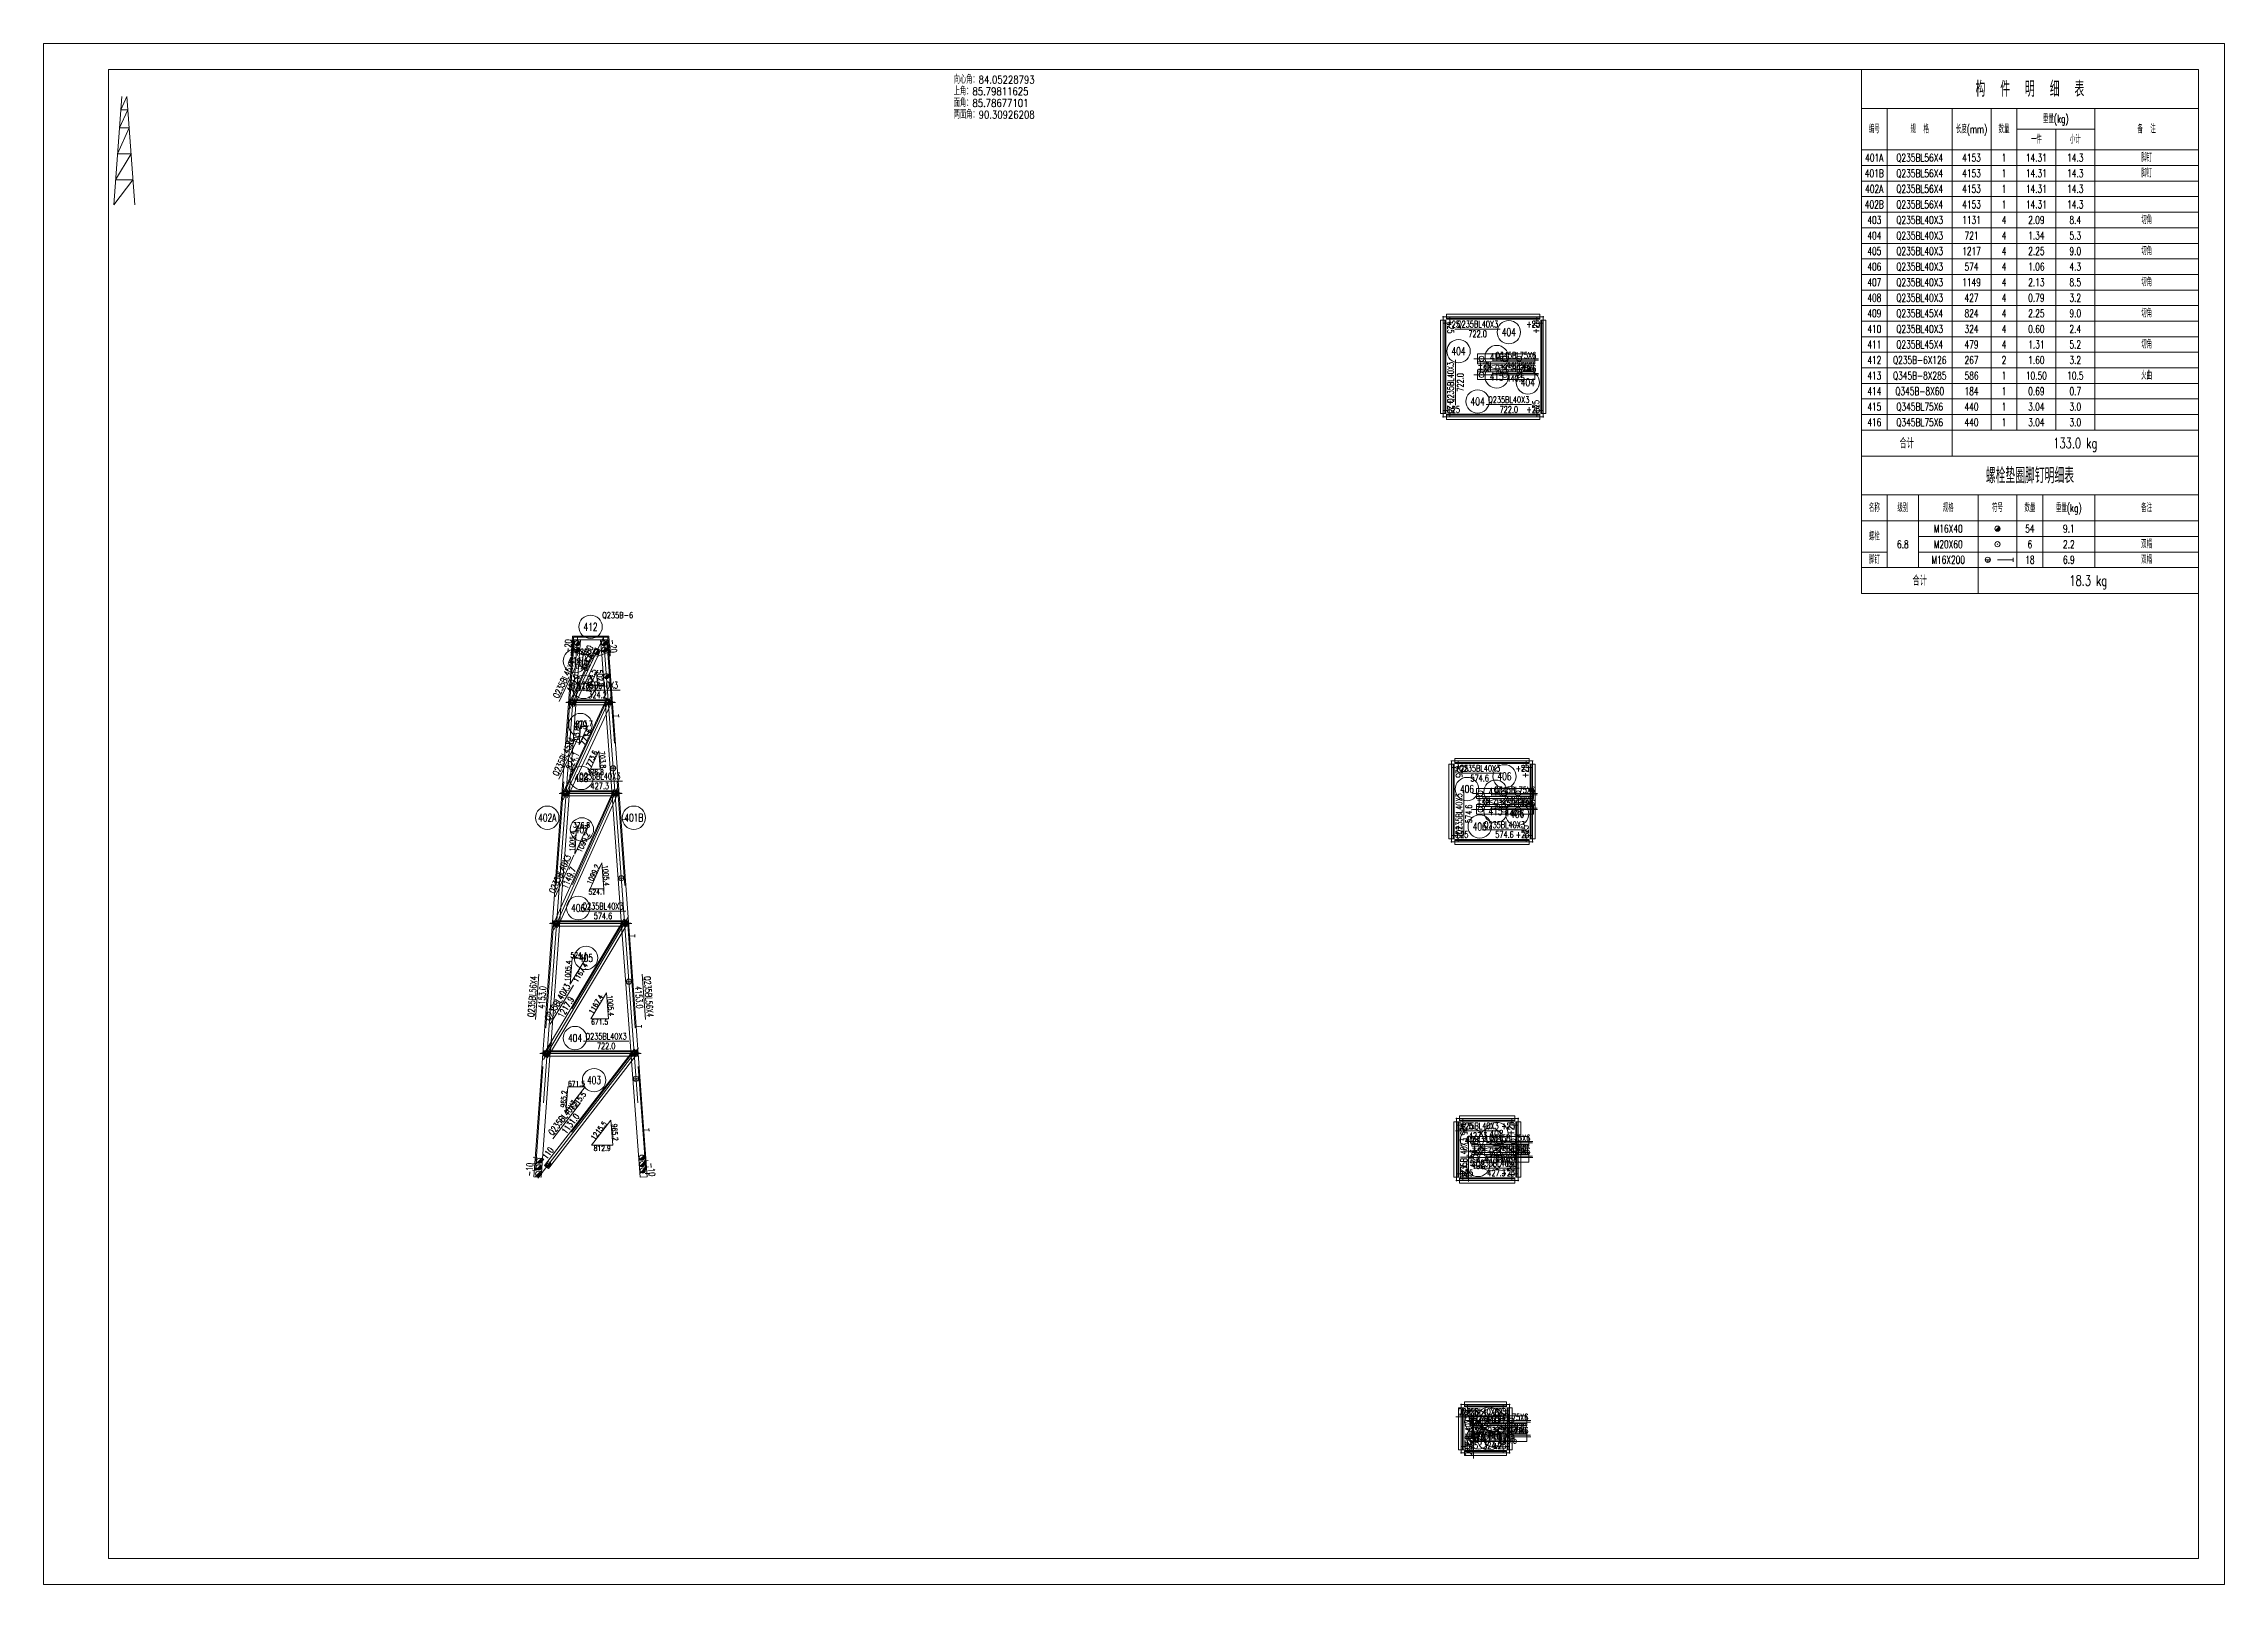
# Model space of a CAD drawing. Extents: x 0 to 841, y 0 to 594.
import ezdxf
from ezdxf.enums import TextEntityAlignment as Align

# ---------------------------------------------------------------- set-up
doc = ezdxf.new("R2010")
doc.units = 0
doc.header["$LTSCALE"] = 20
doc.header["$MEASUREMENT"] = 0
doc.linetypes.add('Dash', pattern=[2.75, 2, -0.75])
doc.linetypes.add('DashDot', pattern=[15.6, 9, -3, 0.6, -3])
doc.layers.get('0').update_dxf_attribs({"linetype": 'CONTINUOUS', "lineweight": 25})
doc.styles.get("Standard").update_dxf_attribs({"font": 'simplex', "width": 0.7, "bigfont": 'gbhzfs.shx'})

# ---------------------------------------------------------------- blocks, each defined once
blk = doc.blocks.new('M16X40S')
at = {"color": 3, "linetype": 'Continuous', "lineweight": 13}
blk.add_line((-0.707, -0.707), (0.707, 0.707), dxfattribs=at)
blk.add_circle((0, 0), 1, dxfattribs=at)
for radius in [0.9, 0.8, 0.7, 0.6, 0.5, 0.4, 0.3, 0.2, 0.1]:
    blk.add_arc((0, 0), radius, 225, 45, dxfattribs=at)
blk = doc.blocks.new('DefaultBolt')
at = {"color": 3, "linetype": 'Continuous', "lineweight": 13}
for p, q in [((-0.1, -0.1), (0.1, 0.1)), ((0.1, -0.1), (-0.1, 0.1))]:
    blk.add_line(p, q, dxfattribs=at)
blk.add_circle((0, 0), 1, dxfattribs=at)
blk = doc.blocks.new('StepBoltML')
at = {"color": 3, "linetype": 'Continuous', "lineweight": 13}
for p, q in [((-4.75, 0), (-2.75, 0)), ((-3.75, 0), (-3.75, -1)), ((0, 0), (6, 0)), ((6, -0.75), (6, 0.75))]:
    blk.add_line(p, q, dxfattribs=at)
blk.add_circle((-3.75, 0), 1, dxfattribs=at)
blk = doc.blocks.new('M16X50S')
at = {"color": 3, "linetype": 'Continuous', "lineweight": 13}
blk.add_line((-1, -1), (1, 1), dxfattribs=at)
blk.add_circle((0, 0), 1, dxfattribs=at)
for radius in [0.9, 0.8, 0.7, 0.6, 0.5, 0.4, 0.3, 0.2, 0.1]:
    blk.add_arc((0, 0), radius, 225, 45, dxfattribs=at)
blk = doc.blocks.new('StepBolt')
at = {"color": 3, "linetype": 'Continuous', "lineweight": 13}
for p, q in [((-1, 0), (1, 0)), ((0, 0), (0, -1))]:
    blk.add_line(p, q, dxfattribs=at)
blk.add_circle((0, 0), 1, dxfattribs=at)

msp = doc.modelspace()

# ---------------------------------------------------------------- linework, layer by layer
at = {"color": 7, "linetype": 'Continuous', "lineweight": 18}
for p, q in [((0, 594), (841, 594)), ((0, 0), (0, 594)), ((841, 0), (841, 594)), ((25, 584), (831, 584)), ((25, 10), (25, 584)), ((831, 10), (831, 584)), ((25, 10), (831, 10)), ((0, 0), (841, 0))]:
    msp.add_line(p, q, dxfattribs=at)
at = {"color": 7, "linetype": 'Continuous', "lineweight": 0}
for p, q in [((30.11, 573.56), (27.05, 531.84)), ((32.11, 573.56), (29.74, 568.54)), ((32.11, 573.56), (35.18, 531.84)), ((32.48, 568.54), (29.23, 561.52)), ((29.74, 568.54), (32.48, 568.54)), ((33, 561.52), (28.49, 551.5)), ((29.23, 561.52), (33, 561.52)), ((33.73, 551.5), (27.75, 541.47)), ((28.49, 551.5), (33.73, 551.5)), ((34.47, 541.47), (27.05, 531.84)), ((27.75, 541.47), (34.47, 541.47)), ((553.03, 471.36), (575.03, 471.36)), ((553.03, 467.46), (575.03, 467.46)), ((202.84, 340.64), (219.02, 340.64)), ((200.26, 305.55), (221.6, 305.55)), ((552.6, 303.78), (574.6, 303.78)), ((552.6, 299.88), (574.6, 299.88)), ((196.58, 255.41), (225.28, 255.41)), ((192.89, 205.28), (228.97, 205.28)), ((550.75, 169.63), (572.75, 169.63)), ((550.75, 165.73), (572.75, 165.73)), ((550.01, 61.97), (572.01, 61.97)), ((550.01, 58.07), (572.01, 58.07))]:
    msp.add_line(p, q, dxfattribs=at)
at = {"color": 2, "linetype": 'DashDot', "lineweight": 0}
for p, q in [((578.57, 488.72), (539.5, 488.72)), ((539.72, 488.95), (539.72, 449.87)), ((578.34, 449.87), (578.34, 488.95)), ((551.53, 472.51), (576.53, 472.51)), ((551.53, 466.31), (576.53, 466.31)), ((539.5, 450.1), (578.57, 450.1)), ((205.93, 365.11), (190.61, 156.55)), ((215.93, 365.11), (202.91, 337.56)), ((215.93, 365.11), (231.25, 156.55)), ((218.93, 342.54), (200.35, 302.45)), ((201.34, 340.04), (220.52, 340.04)), ((574.45, 317.46), (542.74, 317.46)), ((542.97, 317.69), (542.97, 285.98)), ((574.22, 285.98), (574.22, 317.69)), ((221.48, 307.46), (196.7, 252.3)), ((198.76, 304.95), (223.1, 304.95)), ((551.1, 304.93), (576.1, 304.93)), ((551.1, 298.73), (576.1, 298.73)), ((542.74, 286.21), (574.45, 286.21)), ((225.44, 257.17), (192.74, 202.31)), ((195.08, 254.81), (226.78, 254.81)), ((229.4, 206.85), (190.61, 156.55)), ((191.39, 204.68), (230.47, 204.68)), ((568.92, 179.62), (544.58, 179.62)), ((544.81, 179.85), (544.81, 155.51)), ((568.7, 155.51), (568.7, 179.85)), ((549.25, 170.78), (574.25, 170.78)), ((549.25, 164.58), (574.25, 164.58)), ((544.58, 155.74), (568.92, 155.74)), ((565.6, 69.39), (546.41, 69.39)), ((546.64, 69.61), (546.64, 50.43)), ((565.37, 50.43), (565.37, 69.61)), ((548.51, 63.12), (573.51, 63.12)), ((546.41, 50.65), (565.6, 50.65)), ((548.51, 56.92), (573.51, 56.92))]:
    msp.add_line(p, q, dxfattribs=at)
at = {"color": 1, "linetype": 'Dash', "lineweight": 0}
for p, q in [((577.07, 488.12), (541, 488.12)), ((540.32, 487.45), (540.32, 451.37)), ((577.74, 451.37), (577.74, 487.45)), ((541, 450.7), (577.07, 450.7)), ((204.66, 364.2), (189.45, 157.13)), ((207.05, 364.02), (204.61, 364.2)), ((206.68, 358.87), (207.05, 364.02)), ((214.81, 364.02), (217.25, 364.2)), ((215.22, 358.38), (214.81, 364.02)), ((217.2, 364.2), (232.41, 157.13)), ((213.12, 360.91), (202.88, 339.23)), ((212.75, 361.08), (211.39, 358.19)), ((214.79, 360.12), (212.75, 361.08)), ((213.72, 357.86), (214.79, 360.12)), ((205.75, 346.25), (202.96, 340.35)), ((217.62, 341.49), (200.3, 304.13)), ((202.96, 340.35), (202.88, 339.23)), ((202.88, 339.23), (204.55, 338.44)), ((204.55, 338.44), (205.78, 341.04)), ((205.22, 339.04), (205.37, 341.04)), ((217.25, 341.66), (216.04, 339.04)), ((216.64, 339.04), (216.5, 341.04)), ((216.9, 335.54), (218.94, 339.94)), ((218.84, 340.92), (217.25, 341.66)), ((218.94, 339.94), (218.84, 340.92)), ((203.18, 311.28), (200.38, 305.25)), ((543.57, 316.19), (543.57, 287.48)), ((572.95, 316.86), (544.24, 316.86)), ((573.62, 287.48), (573.62, 316.19)), ((220.32, 306.33), (196.61, 253.56)), ((200.38, 305.25), (200.3, 304.13)), ((200.3, 304.13), (201.98, 303.35)), ((201.98, 303.35), (203.19, 305.95)), ((202.64, 303.95), (202.79, 305.95)), ((219.95, 306.5), (218.81, 303.95)), ((219.22, 303.95), (219.07, 305.95)), ((219.47, 300.55), (221.49, 305.04)), ((221.41, 305.84), (219.95, 306.5)), ((221.49, 305.04), (221.41, 305.84)), ((573.22, 303.03), (573.22, 306.78)), ((573.22, 296.88), (573.22, 300.63)), ((544.24, 286.81), (572.95, 286.81)), ((199.48, 260.93), (196.67, 254.67)), ((224.16, 256.19), (192.94, 203.82)), ((196.67, 254.67), (196.63, 253.98)), ((196.63, 253.98), (198.23, 253.26)), ((198.23, 253.26), (199.37, 255.81)), ((198.96, 253.81), (199.1, 255.81)), ((223.82, 256.4), (222.27, 253.81)), ((222.9, 253.81), (222.76, 255.81)), ((223.09, 251.28), (225.17, 254.77)), ((225.1, 255.63), (223.82, 256.4)), ((225.17, 254.77), (225.1, 255.63)), ((193, 204.72), (192.95, 203.94)), ((192.95, 203.94), (194.36, 203.09)), ((195.68, 209.21), (193, 204.72)), ((228.01, 206.03), (193.49, 161.27)), ((194.36, 203.09), (195.9, 205.68)), ((195.27, 203.68), (195.42, 205.68)), ((227.69, 206.28), (225.68, 203.68)), ((226.59, 203.68), (226.44, 205.68)), ((226.73, 201.76), (228.88, 204.54)), ((228.8, 205.42), (227.69, 206.28)), ((228.88, 204.54), (228.8, 205.42)), ((545.41, 178.35), (545.41, 157.01)), ((567.42, 179.02), (546.08, 179.02)), ((568.1, 157.01), (568.1, 178.35)), ((567.7, 168.88), (567.7, 172.63)), ((569.7, 172.63), (569.7, 168.88)), ((567.7, 162.73), (567.7, 166.48)), ((569.7, 166.48), (569.7, 162.73)), ((546.08, 156.34), (567.42, 156.34)), ((547.24, 68.11), (547.24, 51.93)), ((564.1, 68.79), (547.91, 68.79)), ((564.77, 51.93), (564.77, 68.11)), ((564.37, 61.22), (564.37, 64.97)), ((566.37, 64.97), (566.37, 61.22)), ((547.91, 51.25), (564.1, 51.25)), ((564.37, 55.07), (564.37, 58.82)), ((566.37, 58.82), (566.37, 55.07))]:
    msp.add_line(p, q, dxfattribs=at)
at = {"color": 7, "linetype": 'Continuous', "lineweight": 13}
for p, q in [((561.77, 483.97), (544.27, 483.97)), ((544.47, 472.15), (544.47, 454.65)), ((558.95, 471.96), (576.45, 471.96)), ((558.95, 466.86), (576.45, 466.86)), ((556.29, 454.85), (573.79, 454.85)), ((206.27, 356.14), (198.8, 340.32)), ((204.88, 344.79), (222.38, 344.79)), ((205.99, 326.27), (198.63, 310.39)), ((562.56, 312.71), (545.06, 312.71)), ((205.74, 309.7), (223.24, 309.7)), ((547.72, 305.8), (547.72, 288.3)), ((558.51, 304.38), (576.01, 304.38)), ((558.51, 299.28), (576.01, 299.28)), ((554.63, 290.96), (572.13, 290.96)), ((204.42, 281.07), (197.25, 265.11)), ((206.97, 259.56), (224.47, 259.56)), ((191.02, 235.19), (189.74, 217.73)), ((204.3, 230.98), (195.33, 215.95)), ((230.84, 235.19), (232.12, 217.73)), ((208.19, 209.43), (225.69, 209.43)), ((207.05, 185.65), (196.37, 171.79)), ((561.95, 174.87), (544.45, 174.87)), ((549.56, 172.87), (549.56, 155.37)), ((556.67, 170.23), (574.17, 170.23)), ((551.56, 160.49), (569.06, 160.49)), ((556.67, 165.13), (574.17, 165.13)), ((562.06, 64.64), (544.56, 64.64)), ((551.39, 66.07), (551.39, 48.57)), ((555.92, 62.57), (573.42, 62.57)), ((549.95, 55.4), (567.45, 55.4)), ((555.92, 57.47), (573.42, 57.47))]:
    msp.add_line(p, q, dxfattribs=at)
at = {"color": 1, "linetype": 'Continuous', "lineweight": 0}
for p, q in [((207.74, 353.41), (210.11, 358.43)), ((208.11, 358.43), (207.74, 353.41)), ((210.11, 358.43), (208.11, 358.43)), ((213.26, 351.74), (210.9, 346.73)), ((210.9, 346.73), (213.63, 346.73)), ((213.63, 346.73), (213.26, 351.74)), ((206.53, 323.67), (209.79, 330.68)), ((207.05, 330.68), (206.53, 323.67)), ((209.79, 330.68), (207.05, 330.68)), ((214.12, 321.33), (210.87, 314.31)), ((214.64, 314.31), (214.12, 321.33)), ((210.87, 314.31), (214.64, 314.31)), ((204.82, 281.55), (209.32, 291.58)), ((205.55, 291.58), (204.82, 281.55)), ((209.32, 291.58), (205.55, 291.58)), ((215.33, 278.21), (210.82, 268.18)), ((216.06, 268.18), (215.33, 278.21)), ((210.82, 268.18), (216.06, 268.18)), ((203.1, 231.42), (209.08, 241.44)), ((203.83, 241.44), (203.1, 231.42)), ((209.08, 241.44), (203.83, 241.44)), ((217.05, 228.07), (211.07, 218.05)), ((217.78, 218.05), (217.05, 228.07)), ((211.07, 218.05), (217.78, 218.05)), ((201.45, 182.22), (208.87, 191.84)), ((202.15, 191.84), (201.45, 182.22)), ((208.87, 191.84), (202.15, 191.84)), ((218.76, 179.01), (211.34, 169.38)), ((219.47, 169.38), (218.76, 179.01)), ((211.34, 169.38), (219.47, 169.38))]:
    msp.add_line(p, q, dxfattribs=at)
at = {"color": 3, "linetype": 'Continuous', "lineweight": 13}
for points in [[(701, 584), (701, 569), (831, 569), (831, 584)], [(701, 569), (701, 553), (711, 553), (711, 569)], [(711, 569), (711, 553), (736, 553), (736, 569)], [(736, 569), (736, 553), (751, 553), (751, 569)], [(751, 569), (751, 553), (761, 553), (761, 569)], [(761, 569), (761, 561), (791, 561), (791, 569)], [(791, 569), (791, 553), (831, 553), (831, 569)], [(761, 561), (761, 553), (776, 553), (776, 561)], [(776, 561), (776, 553), (791, 553), (791, 561)], [(701, 553), (701, 547), (711, 547), (711, 553)], [(701, 547), (701, 541), (711, 541), (711, 547)], [(711, 553), (711, 547), (736, 547), (736, 553)], [(711, 547), (711, 541), (736, 541), (736, 547)], [(736, 553), (736, 547), (751, 547), (751, 553)], [(736, 547), (736, 541), (751, 541), (751, 547)], [(751, 553), (751, 547), (761, 547), (761, 553)], [(751, 547), (751, 541), (761, 541), (761, 547)], [(761, 553), (761, 547), (776, 547), (776, 553)], [(761, 547), (761, 541), (776, 541), (776, 547)], [(776, 553), (776, 547), (791, 547), (791, 553)], [(776, 547), (776, 541), (791, 541), (791, 547)], [(791, 553), (791, 547), (831, 547), (831, 553)], [(791, 547), (791, 541), (831, 541), (831, 547)], [(701, 541), (701, 535), (711, 535), (711, 541)], [(711, 541), (711, 535), (736, 535), (736, 541)], [(736, 541), (736, 535), (751, 535), (751, 541)], [(751, 541), (751, 535), (761, 535), (761, 541)], [(761, 541), (761, 535), (776, 535), (776, 541)], [(776, 541), (776, 535), (791, 535), (791, 541)], [(791, 541), (791, 535), (831, 535), (831, 541)], [(701, 535), (701, 529), (711, 529), (711, 535)], [(711, 535), (711, 529), (736, 529), (736, 535)], [(736, 535), (736, 529), (751, 529), (751, 535)], [(751, 535), (751, 529), (761, 529), (761, 535)], [(761, 535), (761, 529), (776, 529), (776, 535)], [(776, 535), (776, 529), (791, 529), (791, 535)], [(791, 535), (791, 529), (831, 529), (831, 535)], [(701, 529), (701, 523), (711, 523), (711, 529)], [(701, 523), (701, 517), (711, 517), (711, 523)], [(711, 529), (711, 523), (736, 523), (736, 529)], [(711, 523), (711, 517), (736, 517), (736, 523)], [(736, 529), (736, 523), (751, 523), (751, 529)], [(736, 523), (736, 517), (751, 517), (751, 523)], [(751, 529), (751, 523), (761, 523), (761, 529)], [(751, 523), (751, 517), (761, 517), (761, 523)], [(761, 529), (761, 523), (776, 523), (776, 529)], [(761, 523), (761, 517), (776, 517), (776, 523)], [(776, 529), (776, 523), (791, 523), (791, 529)], [(776, 523), (776, 517), (791, 517), (791, 523)], [(791, 529), (791, 523), (831, 523), (831, 529)], [(791, 523), (791, 517), (831, 517), (831, 523)], [(701, 517), (701, 511), (711, 511), (711, 517)], [(711, 517), (711, 511), (736, 511), (736, 517)], [(736, 517), (736, 511), (751, 511), (751, 517)], [(751, 517), (751, 511), (761, 511), (761, 517)], [(761, 517), (761, 511), (776, 511), (776, 517)], [(776, 517), (776, 511), (791, 511), (791, 517)], [(791, 517), (791, 511), (831, 511), (831, 517)], [(701, 511), (701, 505), (711, 505), (711, 511)], [(701, 505), (701, 499), (711, 499), (711, 505)], [(711, 511), (711, 505), (736, 505), (736, 511)], [(711, 505), (711, 499), (736, 499), (736, 505)], [(736, 511), (736, 505), (751, 505), (751, 511)], [(736, 505), (736, 499), (751, 499), (751, 505)], [(751, 511), (751, 505), (761, 505), (761, 511)], [(751, 505), (751, 499), (761, 499), (761, 505)], [(761, 511), (761, 505), (776, 505), (776, 511)], [(761, 505), (761, 499), (776, 499), (776, 505)], [(776, 511), (776, 505), (791, 505), (791, 511)], [(776, 505), (776, 499), (791, 499), (791, 505)], [(791, 511), (791, 505), (831, 505), (831, 511)], [(791, 505), (791, 499), (831, 499), (831, 505)], [(701, 499), (701, 493), (711, 493), (711, 499)], [(711, 499), (711, 493), (736, 493), (736, 499)], [(736, 499), (736, 493), (751, 493), (751, 499)], [(751, 499), (751, 493), (761, 493), (761, 499)], [(761, 499), (761, 493), (776, 493), (776, 499)], [(776, 499), (776, 493), (791, 493), (791, 499)], [(791, 499), (791, 493), (831, 493), (831, 499)], [(701, 493), (701, 487), (711, 487), (711, 493)], [(711, 493), (711, 487), (736, 487), (736, 493)], [(736, 493), (736, 487), (751, 487), (751, 493)], [(751, 493), (751, 487), (761, 487), (761, 493)], [(761, 493), (761, 487), (776, 487), (776, 493)], [(776, 493), (776, 487), (791, 487), (791, 493)], [(791, 493), (791, 487), (831, 487), (831, 493)], [(701, 487), (701, 481), (711, 481), (711, 487)], [(701, 481), (701, 475), (711, 475), (711, 481)], [(711, 487), (711, 481), (736, 481), (736, 487)], [(711, 481), (711, 475), (736, 475), (736, 481)], [(736, 487), (736, 481), (751, 481), (751, 487)], [(736, 481), (736, 475), (751, 475), (751, 481)], [(751, 487), (751, 481), (761, 481), (761, 487)], [(751, 481), (751, 475), (761, 475), (761, 481)], [(761, 487), (761, 481), (776, 481), (776, 487)], [(761, 481), (761, 475), (776, 475), (776, 481)], [(776, 487), (776, 481), (791, 481), (791, 487)], [(776, 481), (776, 475), (791, 475), (791, 481)], [(791, 487), (791, 481), (831, 481), (831, 487)], [(791, 481), (791, 475), (831, 475), (831, 481)], [(701, 475), (701, 469), (711, 469), (711, 475)], [(711, 475), (711, 469), (736, 469), (736, 475)], [(736, 475), (736, 469), (751, 469), (751, 475)], [(751, 475), (751, 469), (761, 469), (761, 475)], [(761, 475), (761, 469), (776, 469), (776, 475)], [(776, 475), (776, 469), (791, 469), (791, 475)], [(791, 475), (791, 469), (831, 469), (831, 475)], [(701, 469), (701, 463), (711, 463), (711, 469)], [(701, 463), (701, 457), (711, 457), (711, 463)], [(711, 469), (711, 463), (736, 463), (736, 469)], [(711, 463), (711, 457), (736, 457), (736, 463)], [(736, 469), (736, 463), (751, 463), (751, 469)], [(736, 463), (736, 457), (751, 457), (751, 463)], [(751, 469), (751, 463), (761, 463), (761, 469)], [(751, 463), (751, 457), (761, 457), (761, 463)], [(761, 469), (761, 463), (776, 463), (776, 469)], [(761, 463), (761, 457), (776, 457), (776, 463)], [(776, 469), (776, 463), (791, 463), (791, 469)], [(776, 463), (776, 457), (791, 457), (791, 463)], [(791, 469), (791, 463), (831, 463), (831, 469)], [(791, 463), (791, 457), (831, 457), (831, 463)], [(701, 457), (701, 451), (711, 451), (711, 457)], [(711, 457), (711, 451), (736, 451), (736, 457)], [(736, 457), (736, 451), (751, 451), (751, 457)], [(751, 457), (751, 451), (761, 451), (761, 457)], [(761, 457), (761, 451), (776, 451), (776, 457)], [(776, 457), (776, 451), (791, 451), (791, 457)], [(791, 457), (791, 451), (831, 451), (831, 457)], [(701, 451), (701, 445), (711, 445), (711, 451)], [(711, 451), (711, 445), (736, 445), (736, 451)], [(736, 451), (736, 445), (751, 445), (751, 451)], [(751, 451), (751, 445), (761, 445), (761, 451)], [(761, 451), (761, 445), (776, 445), (776, 451)], [(776, 451), (776, 445), (791, 445), (791, 451)], [(791, 451), (791, 445), (831, 445), (831, 451)], [(701, 445), (701, 435), (736, 435), (736, 445)], [(736, 445), (736, 435), (831, 435), (831, 445)], [(701, 435), (701, 420), (831, 420), (831, 435)], [(701, 420), (701, 410), (711, 410), (711, 420)], [(711, 420), (711, 410), (723, 410), (723, 420)], [(723, 420), (723, 410), (746, 410), (746, 420)], [(746, 420), (746, 410), (761, 410), (761, 420)], [(761, 420), (761, 410), (771, 410), (771, 420)], [(771, 420), (771, 410), (791, 410), (791, 420)], [(791, 420), (791, 410), (831, 410), (831, 420)], [(701, 410), (701, 398), (711, 398), (711, 410)], [(711, 410), (711, 392), (723, 392), (723, 410)], [(723, 410), (723, 404), (746, 404), (746, 410)], [(723, 404), (723, 398), (746, 398), (746, 404)], [(746, 410), (746, 404), (761, 404), (761, 410)], [(746, 404), (746, 398), (761, 398), (761, 404)], [(761, 410), (761, 404), (771, 404), (771, 410)], [(761, 404), (761, 398), (771, 398), (771, 404)], [(771, 410), (771, 404), (791, 404), (791, 410)], [(771, 404), (771, 398), (791, 398), (791, 404)], [(791, 410), (791, 404), (831, 404), (831, 410)], [(791, 404), (791, 398), (831, 398), (831, 404)], [(701, 398), (701, 392), (711, 392), (711, 398)], [(723, 398), (723, 392), (746, 392), (746, 398)], [(746, 398), (746, 392), (761, 392), (761, 398)], [(761, 398), (761, 392), (771, 392), (771, 398)], [(771, 398), (771, 392), (791, 392), (791, 398)], [(791, 398), (791, 392), (831, 392), (831, 398)], [(701, 392), (701, 382), (746, 382), (746, 392)], [(746, 392), (746, 382), (831, 382), (831, 392)]]:
    msp.add_lwpolyline(points, close=True, dxfattribs=at)
at = {"color": 7, "linetype": 'Continuous', "lineweight": 0}
for points in [[(541, 487.72), (541, 489.72)], [(541, 489.72), (577.07, 489.72)], [(577.07, 489.72), (577.07, 487.72)], [(538.72, 451.37), (538.72, 487.45)], [(538.72, 487.45), (540.72, 487.45)], [(540.72, 487.45), (540.72, 451.37)], [(577.07, 487.72), (541, 487.72)], [(577.34, 451.37), (577.34, 487.45)], [(577.34, 487.45), (579.34, 487.45)], [(579.34, 487.45), (579.34, 451.37)], [(575.03, 474.36), (553.03, 474.36)], [(553.03, 474.36), (553.03, 470.61)], [(575.03, 470.61), (575.03, 474.36)], [(553.03, 470.61), (575.03, 470.61)], [(553.03, 468.21), (575.03, 468.21)], [(553.03, 464.46), (553.03, 468.21)], [(575.03, 464.46), (553.03, 464.46)], [(575.03, 468.21), (575.03, 464.46)], [(540.72, 451.37), (538.72, 451.37)], [(541, 451.1), (577.07, 451.1)], [(541, 449.1), (541, 451.1)], [(577.07, 449.1), (541, 449.1)], [(577.07, 451.1), (577.07, 449.1)], [(579.34, 451.37), (577.34, 451.37)], [(204.26, 364.23), (189.05, 157.16)], [(203.95, 365.51), (203.41, 358.03)], [(203.8, 358), (204.33, 365.11)], [(217.91, 365.51), (203.95, 365.51)], [(204.61, 364.2), (204.24, 359.22)], [(204.61, 364.2), (204.26, 364.23)], [(204.33, 365.11), (217.54, 365.11)], [(217.25, 364.2), (204.61, 364.2)], [(217.25, 364.2), (217.6, 364.23)], [(217.62, 359.22), (217.25, 364.2)], [(217.54, 365.11), (218.06, 358)], [(217.6, 364.23), (232.81, 157.16)], [(218.46, 358.03), (217.91, 365.51)], [(203.41, 358.03), (203.8, 358)], [(204.24, 359.22), (213.72, 357.86)], [(205.37, 341.04), (206.68, 358.87)], [(211.39, 358.19), (205.75, 346.25)], [(205.78, 341.04), (213.72, 357.86)], [(213.72, 357.86), (217.62, 359.22)], [(216.5, 341.04), (215.22, 358.38)], [(218.06, 358), (218.46, 358.03)], [(202.79, 305.95), (205.22, 339.04)], [(202.84, 341.04), (219.02, 341.04)], [(202.84, 339.04), (202.84, 341.04)], [(219.02, 339.04), (202.84, 339.04)], [(216.04, 339.04), (203.18, 311.28)], [(219.07, 305.95), (216.64, 339.04)], [(219.02, 341.04), (219.02, 339.04)], [(203.19, 305.95), (216.9, 335.54)], [(541.97, 287.48), (541.97, 316.19)], [(541.97, 316.19), (543.97, 316.19)], [(543.97, 316.19), (543.97, 287.48)], [(544.24, 316.46), (544.24, 318.46)], [(544.24, 318.46), (572.95, 318.46)], [(572.95, 316.46), (544.24, 316.46)], [(572.95, 318.46), (572.95, 316.46)], [(573.22, 306.78), (573.22, 316.19)], [(573.22, 316.19), (575.22, 316.19)], [(575.22, 316.19), (575.22, 287.48)], [(199.1, 255.81), (202.64, 303.95)], [(218.81, 303.95), (199.48, 260.93)], [(200.26, 305.95), (221.6, 305.95)], [(200.26, 303.95), (200.26, 305.95)], [(221.6, 303.95), (200.26, 303.95)], [(222.76, 255.81), (219.22, 303.95)], [(221.6, 305.95), (221.6, 303.95)], [(574.6, 306.78), (552.6, 306.78)], [(552.6, 306.78), (552.6, 303.03)], [(552.6, 303.03), (574.6, 303.03)], [(573.22, 300.63), (573.22, 303.03)], [(574.6, 303.03), (574.6, 306.78)], [(199.37, 255.81), (219.47, 300.55)], [(552.6, 300.63), (574.6, 300.63)], [(552.6, 296.88), (552.6, 300.63)], [(574.6, 296.88), (552.6, 296.88)], [(573.22, 287.48), (573.22, 296.88)], [(574.6, 300.63), (574.6, 296.88)], [(543.97, 287.48), (541.97, 287.48)], [(544.24, 287.21), (572.95, 287.21)], [(544.24, 285.21), (544.24, 287.21)], [(572.95, 287.21), (572.95, 285.21)], [(575.22, 287.48), (573.22, 287.48)], [(572.95, 285.21), (544.24, 285.21)], [(195.42, 205.68), (198.96, 253.81)], [(222.27, 253.81), (195.68, 209.21)], [(196.58, 255.81), (225.28, 255.81)], [(196.58, 253.81), (196.58, 255.81)], [(225.28, 253.81), (196.58, 253.81)], [(226.44, 205.68), (222.9, 253.81)], [(225.28, 255.81), (225.28, 253.81)], [(195.9, 205.68), (223.09, 251.28)], [(191.84, 156.96), (195.27, 203.68)], [(192.89, 205.68), (228.97, 205.68)], [(192.89, 203.68), (192.89, 205.68)], [(228.97, 203.68), (192.89, 203.68)], [(225.68, 203.68), (193.17, 161.51)], [(230.02, 156.96), (226.59, 203.68)], [(228.97, 205.68), (228.97, 203.68)], [(194.76, 160.29), (226.73, 201.76)], [(543.81, 157.01), (543.81, 178.35)], [(543.81, 178.35), (545.81, 178.35)], [(545.81, 178.35), (545.81, 157.01)], [(546.08, 178.62), (546.08, 180.62)], [(546.08, 180.62), (567.42, 180.62)], [(567.42, 178.62), (546.08, 178.62)], [(567.42, 180.62), (567.42, 178.62)], [(567.7, 172.63), (567.7, 178.35)], [(567.7, 178.35), (569.7, 178.35)], [(569.7, 178.35), (569.7, 172.63)], [(572.75, 172.63), (550.75, 172.63)], [(550.75, 172.63), (550.75, 168.88)], [(550.75, 168.88), (572.75, 168.88)], [(567.7, 166.48), (567.7, 168.88)], [(569.7, 168.88), (569.7, 166.48)], [(572.75, 168.88), (572.75, 172.63)], [(193.17, 161.51), (194.76, 160.29)], [(550.75, 166.48), (572.75, 166.48)], [(550.75, 162.73), (550.75, 166.48)], [(572.75, 162.73), (550.75, 162.73)], [(567.7, 157.01), (567.7, 162.73)], [(569.7, 162.73), (569.7, 157.01)], [(572.75, 166.48), (572.75, 162.73)], [(189.05, 157.16), (191.84, 156.96)], [(232.81, 157.16), (230.02, 156.96)], [(545.81, 157.01), (543.81, 157.01)], [(546.08, 156.74), (567.42, 156.74)], [(546.08, 154.74), (546.08, 156.74)], [(567.42, 154.74), (546.08, 154.74)], [(567.42, 156.74), (567.42, 154.74)], [(569.7, 157.01), (567.7, 157.01)], [(545.64, 51.93), (545.64, 68.11)], [(545.64, 68.11), (547.64, 68.11)], [(547.64, 68.11), (547.64, 51.93)], [(547.91, 68.39), (547.91, 70.39)], [(547.91, 70.39), (564.1, 70.39)], [(564.1, 68.39), (547.91, 68.39)], [(564.1, 70.39), (564.1, 68.39)], [(564.37, 64.97), (564.37, 68.11)], [(564.37, 68.11), (566.37, 68.11)], [(566.37, 68.11), (566.37, 64.97)], [(572.01, 64.97), (550.01, 64.97)], [(550.01, 64.97), (550.01, 61.22)], [(550.01, 61.22), (572.01, 61.22)], [(564.37, 58.82), (564.37, 61.22)], [(566.37, 61.22), (566.37, 58.82)], [(572.01, 61.22), (572.01, 64.97)], [(547.64, 51.93), (545.64, 51.93)], [(547.91, 51.65), (564.1, 51.65)], [(547.91, 49.65), (547.91, 51.65)], [(550.01, 58.82), (572.01, 58.82)], [(550.01, 55.07), (550.01, 58.82)], [(572.01, 55.07), (550.01, 55.07)], [(564.1, 51.65), (564.1, 49.65)], [(564.37, 51.93), (564.37, 55.07)], [(566.37, 51.93), (564.37, 51.93)], [(566.37, 55.07), (566.37, 51.93)], [(572.01, 58.82), (572.01, 55.07)], [(564.1, 49.65), (547.91, 49.65)]]:
    msp.add_lwpolyline(points, dxfattribs=at)
at = {"color": 3, "linetype": 'Continuous', "lineweight": 20}
for points in [[(542.25, 486.97), (542.25, 488.47)], [(575.82, 486.97), (575.82, 488.47)], [(541.47, 486.2), (539.97, 486.2)], [(576.59, 486.2), (578.09, 486.2)], [(573.53, 469.86), (573.53, 471.36)], [(573.53, 468.96), (573.53, 467.46)], [(541.47, 452.62), (539.97, 452.62)], [(542.25, 451.85), (542.25, 450.35)], [(575.82, 451.85), (575.82, 450.35)], [(576.59, 452.62), (578.09, 452.62)], [(203.33, 361.79), (204.83, 361.68)], [(218.53, 361.79), (217.04, 361.68)], [(203.15, 359.3), (204.64, 359.19)], [(218.71, 359.3), (217.22, 359.19)], [(201.75, 340.21), (203.24, 340.1)], [(220.12, 340.21), (218.62, 340.1)], [(221.77, 334.83), (219.77, 334.68)], [(221.8, 334.33), (221.73, 335.33)], [(544.72, 314.94), (543.22, 314.94)], [(545.49, 315.71), (545.49, 317.21)], [(571.7, 315.71), (571.7, 317.21)], [(572.47, 314.94), (573.97, 314.94)], [(199.17, 305.12), (200.66, 305.01)], [(222.69, 305.12), (221.2, 305.01)], [(573.1, 302.28), (573.1, 303.78)], [(224.7, 294.94), (222.7, 294.79)], [(224.73, 294.44), (224.66, 295.44)], [(573.1, 301.38), (573.1, 299.88)], [(544.72, 288.73), (543.22, 288.73)], [(545.49, 287.96), (545.49, 286.46)], [(571.7, 287.96), (571.7, 286.46)], [(572.47, 288.73), (573.97, 288.73)], [(195.48, 254.98), (196.98, 254.87)], [(226.38, 254.98), (224.88, 254.87)], [(227.99, 250.06), (226, 249.91)], [(228.03, 249.56), (227.96, 250.56)], [(230.56, 215.15), (228.56, 215.01)], [(230.59, 214.65), (230.52, 215.65)], [(191.8, 204.85), (193.3, 204.74)], [(230.06, 204.85), (228.57, 204.74)], [(546.56, 177.1), (545.06, 177.1)], [(547.33, 177.87), (547.33, 179.37)], [(566.17, 177.87), (566.17, 179.37)], [(566.95, 177.1), (568.45, 177.1)], [(233.49, 175.26), (231.49, 175.11)], [(233.53, 174.76), (233.45, 175.76)], [(571.25, 168.13), (571.25, 169.63)], [(188.67, 162.2), (190.16, 162.09)], [(188.85, 164.7), (190.35, 164.59)], [(233.1, 163.45), (231.61, 163.34)], [(233.29, 160.96), (231.79, 160.85)], [(571.25, 167.23), (571.25, 165.73)], [(188.48, 159.71), (189.98, 159.6)], [(233.47, 158.46), (231.97, 158.35)], [(546.56, 158.26), (545.06, 158.26)], [(547.33, 157.49), (547.33, 155.99)], [(566.17, 157.49), (566.17, 155.99)], [(566.95, 158.26), (568.45, 158.26)], [(549.16, 67.64), (549.16, 69.14)], [(562.85, 67.64), (562.85, 69.14)], [(548.39, 66.86), (546.89, 66.86)], [(563.62, 66.86), (565.12, 66.86)], [(570.51, 60.47), (570.51, 61.97)], [(570.51, 59.57), (570.51, 58.07)], [(548.39, 53.18), (546.89, 53.18)], [(549.16, 52.4), (549.16, 50.9)], [(562.85, 52.4), (562.85, 50.9)], [(563.62, 53.18), (565.12, 53.18)]]:
    msp.add_lwpolyline(points, dxfattribs=at)
at = {"color": 3, "linetype": 'Continuous', "lineweight": 13}
for centre in [(30.11, 573.56), (32.11, 573.56), (32.11, 573.56), (29.74, 568.54), (29.74, 568.54), (32.48, 568.54), (32.48, 568.54), (29.23, 561.52), (29.23, 561.52), (33, 561.52), (33, 561.52), (28.49, 551.5), (28.49, 551.5), (33.73, 551.5), (33.73, 551.5), (27.75, 541.47), (27.75, 541.47), (34.47, 541.47), (34.47, 541.47), (27.05, 531.84), (27.05, 531.84), (35.18, 531.84)]:
    msp.add_circle(centre, 0.01, dxfattribs=at)
at = {"color": 7, "linetype": 'Continuous', "lineweight": 13}
for centre in [(545.67, 475.42), (565.04, 482.77), (560.37, 473.16), (560.37, 465.66), (572.39, 463.4), (553.02, 456.05), (210.93, 369.15), (204.87, 355.97), (208.23, 345.99), (206.99, 331.29), (207.37, 310.9), (563.38, 311.51), (548.92, 306.62), (559.93, 305.58), (194.25, 295.57), (207.59, 291.05), (227.61, 295.57), (553.81, 292.16), (559.93, 298.08), (568.27, 297.05), (206.15, 260.76), (209.17, 241.51), (204.92, 210.63), (212.26, 194.38), (560.31, 173.67), (550.76, 171.24), (558.09, 171.43), (558.09, 163.93), (562.75, 164.12), (553.2, 161.69), (557.34, 63.77), (558.7, 63.44), (552.59, 62.72), (553.31, 56.6), (557.34, 56.27), (559.42, 57.32)]:
    msp.add_circle(centre, 4.5, dxfattribs=at)

# ---------------------------------------------------------------- block references
at = {"color": 3, "linetype": 'Continuous', "lineweight": 13}
for name, p in [('DefaultBolt', (554.53, 472.51)), ('DefaultBolt', (563.53, 472.51)), ('DefaultBolt', (569.03, 472.51)), ('DefaultBolt', (554.53, 466.31)), ('DefaultBolt', (563.53, 466.31)), ('DefaultBolt', (569.03, 466.31)), ('M16X40S', (753.5, 407)), ('StepBoltML', (753.5, 395)), ('DefaultBolt', (753.5, 401)), ('M16X40S', (205.77, 362.87)), ('M16X40S', (216.1, 362.87)), ('M16X40S', (205.58, 360.37)), ('M16X40S', (213.26, 359.46)), ('M16X40S', (216.28, 360.37)), ('M16X40S', (217.03, 350.15)), ('M16X40S', (204.09, 340.04)), ('M16X40S', (217.77, 340.04)), ('StepBolt', (219.64, 314.62)), ('M16X40S', (201.51, 304.95)), ('M16X40S', (220.35, 304.95)), ('DefaultBolt', (554.1, 304.93)), ('DefaultBolt', (563.1, 304.93)), ('DefaultBolt', (568.6, 304.93)), ('DefaultBolt', (554.1, 298.73)), ('DefaultBolt', (563.1, 298.73)), ('DefaultBolt', (568.6, 298.73)), ('StepBolt', (222.75, 272.23)), ('M16X40S', (197.83, 254.81)), ('M16X40S', (224.03, 254.81)), ('StepBolt', (225.69, 232.34)), ('M16X40S', (194.14, 204.68)), ('M16X40S', (227.72, 204.68)), ('StepBolt', (228.43, 194.94)), ('DefaultBolt', (552.25, 170.78)), ('DefaultBolt', (561.25, 170.78)), ('DefaultBolt', (566.75, 170.78)), ('M16X50S', (190.92, 160.79)), ('M16X50S', (191.1, 163.28)), ('M16X40S', (194.73, 161.89)), ('M16X50S', (230.67, 164.52)), ('M16X50S', (230.85, 162.03)), ('M16X50S', (231.03, 159.54)), ('DefaultBolt', (552.25, 164.58)), ('DefaultBolt', (561.25, 164.58)), ('DefaultBolt', (566.75, 164.58)), ('M16X50S', (190.74, 158.29)), ('DefaultBolt', (551.51, 63.12)), ('DefaultBolt', (560.51, 63.12)), ('DefaultBolt', (566.01, 63.12)), ('DefaultBolt', (551.51, 56.92)), ('DefaultBolt', (560.51, 56.92)), ('DefaultBolt', (566.01, 56.92))]:
    msp.add_blockref(name, p, dxfattribs=at)

# ---------------------------------------------------------------- texts
at = {"color": 7, "linetype": 'Continuous', "lineweight": 13, "width": 0.8}
for s, p in [('向心角：84.05228793', (350.98, 577.71)), ('上角：85.79811625', (350.98, 573.21)), ('面角：85.78677101', (350.98, 568.71)), ('两面角：90.30926208', (350.98, 564.21))]:
    msp.add_text(s, height=3, dxfattribs=at).set_placement(p, align=Align.BOTTOM_LEFT)
at = {"color": 3, "linetype": 'Continuous', "lineweight": 13, "width": 0.7}
for s, height, p in [('构  件  明  细  表', 6, (766, 576.5)), ('重量(kg)', 3, (776, 565)), ('编号', 3, (706, 561)), ('规  格', 3, (723.5, 561)), ('长度(mm)', 3, (743.5, 561)), ('数量', 3, (756, 561)), ('一件', 3, (768.5, 557)), ('小计', 3, (783.5, 557)), ('备  注', 3, (811, 561)), ('401A', 3, (706, 550)), ('Q235BL56X4', 3, (723.5, 550)), ('4153', 3, (743.5, 550)), ('1', 3, (756, 550)), ('14.31', 3, (768.5, 550)), ('14.3', 3, (783.5, 550)), ('脚钉', 3, (811, 550)), ('401B', 3, (706, 544)), ('402A', 3, (706, 538)), ('Q235BL56X4', 3, (723.5, 544)), ('Q235BL56X4', 3, (723.5, 538)), ('4153', 3, (743.5, 544)), ('4153', 3, (743.5, 538)), ('1', 3, (756, 544)), ('1', 3, (756, 538)), ('14.31', 3, (768.5, 544)), ('14.31', 3, (768.5, 538)), ('14.3', 3, (783.5, 544)), ('14.3', 3, (783.5, 538)), ('脚钉', 3, (811, 544)), ('402B', 3, (706, 532)), ('Q235BL56X4', 3, (723.5, 532)), ('4153', 3, (743.5, 532)), ('1', 3, (756, 532)), ('14.31', 3, (768.5, 532)), ('14.3', 3, (783.5, 532)), ('403', 3, (706, 526)), ('404', 3, (706, 520)), ('Q235BL40X3', 3, (723.5, 526)), ('Q235BL40X3', 3, (723.5, 520)), ('1131', 3, (743.5, 526)), ('721', 3, (743.5, 520)), ('4', 3, (756, 526)), ('4', 3, (756, 520)), ('2.09', 3, (768.5, 526)), ('1.34', 3, (768.5, 520)), ('8.4', 3, (783.5, 526)), ('5.3', 3, (783.5, 520)), ('切角', 3, (811, 526)), ('405', 3, (706, 514)), ('Q235BL40X3', 3, (723.5, 514)), ('1217', 3, (743.5, 514)), ('4', 3, (756, 514)), ('2.25', 3, (768.5, 514)), ('9.0', 3, (783.5, 514)), ('切角', 3, (811, 514)), ('406', 3, (706, 508)), ('Q235BL40X3', 3, (723.5, 508)), ('574', 3, (743.5, 508)), ('4', 3, (756, 508)), ('1.06', 3, (768.5, 508)), ('4.3', 3, (783.5, 508)), ('407', 3, (706, 502)), ('408', 3, (706, 496)), ('Q235BL40X3', 3, (723.5, 502)), ('Q235BL40X3', 3, (723.5, 496)), ('1149', 3, (743.5, 502)), ('427', 3, (743.5, 496)), ('4', 3, (756, 502)), ('4', 3, (756, 496)), ('2.13', 3, (768.5, 502)), ('0.79', 3, (768.5, 496)), ('8.5', 3, (783.5, 502)), ('3.2', 3, (783.5, 496)), ('切角', 3, (811, 502)), ('409', 3, (706, 490)), ('Q235BL45X4', 3, (723.5, 490)), ('824', 3, (743.5, 490)), ('4', 3, (756, 490)), ('2.25', 3, (768.5, 490)), ('9.0', 3, (783.5, 490)), ('切角', 3, (811, 490)), ('410', 3, (706, 484)), ('411', 3, (706, 478)), ('Q235BL40X3', 3, (723.5, 484)), ('Q235BL45X4', 3, (723.5, 478)), ('324', 3, (743.5, 484)), ('479', 3, (743.5, 478)), ('4', 3, (756, 484)), ('4', 3, (756, 478)), ('0.60', 3, (768.5, 484)), ('1.31', 3, (768.5, 478)), ('2.4', 3, (783.5, 484)), ('5.2', 3, (783.5, 478)), ('切角', 3, (811, 478)), ('412', 3, (706, 472)), ('Q235B-6X126', 3, (723.5, 472)), ('267', 3, (743.5, 472)), ('2', 3, (756, 472)), ('1.60', 3, (768.5, 472)), ('3.2', 3, (783.5, 472)), ('413', 3, (706, 466)), ('Q345B-8X285', 3, (723.5, 466)), ('586', 3, (743.5, 466)), ('1', 3, (756, 466)), ('10.50', 3, (768.5, 466)), ('10.5', 3, (783.5, 466)), ('火曲', 3, (811, 466)), ('414', 3, (706, 460)), ('415', 3, (706, 454)), ('Q345B-8X60', 3, (723.5, 460)), ('Q345BL75X6', 3, (723.5, 454)), ('440', 3, (743.5, 454)), ('184', 3, (743.5, 460)), ('1', 3, (756, 460)), ('1', 3, (756, 454)), ('0.69', 3, (768.5, 460)), ('3.04', 3, (768.5, 454)), ('0.7', 3, (783.5, 460)), ('3.0', 3, (783.5, 454)), ('416', 3, (706, 448)), ('Q345BL75X6', 3, (723.5, 448)), ('440', 3, (743.5, 448)), ('1', 3, (756, 448)), ('3.04', 3, (768.5, 448)), ('3.0', 3, (783.5, 448)), ('合计', 4, (718.5, 440)), ('133.0 kg', 4, (783.5, 440)), ('螺栓垫圈脚钉明细表', 6, (766, 427.5)), ('名称', 3, (706, 415)), ('级别', 3, (717, 415)), ('规格', 3, (734.5, 415)), ('符号', 3, (753.5, 415)), ('数量', 3, (766, 415)), ('重量(kg)', 3, (781, 415)), ('备注', 3, (811, 415)), ('螺栓', 3, (706, 404)), ('M16X40', 3, (734.5, 407)), ('54', 3, (766, 407)), ('9.1', 3, (781, 407)), ('脚钉', 3, (706, 395)), ('6.8', 3, (717, 401)), ('M16X200', 3, (734.5, 395)), ('M20X60', 3, (734.5, 401)), ('18', 3, (766, 395)), ('6', 3, (766, 401)), ('2.2', 3, (781, 401)), ('6.9', 3, (781, 395)), ('双帽', 3, (811, 401)), ('双帽', 3, (811, 395)), ('合计', 4, (723.5, 387)), ('18.3 kg', 4, (788.5, 387))]:
    msp.add_text(s, height=height, dxfattribs=at).set_placement(p, align=Align.MIDDLE_CENTER)
at = {"color": 7, "linetype": 'Continuous', "lineweight": 13, "width": 0.7}
for s, rotation, p in [('+25', 270, (542.6, 484.82)), ('+25', 90, (575.47, 484.82)), ('Q235BL40X3', 90, (542.6, 463.4)), ('722.0', 90, (546.35, 463.4)), ('+25', 270, (542.6, 454)), ('+25', 90, (575.47, 454)), ('-20', 85.79812, (202.2, 361.75)), ('-100', 64.71454, (209.56, 358.72)), ('-20', 274.20188, (219.66, 361.75)), ('Q235BL45X4', 64.71454, (200.84, 349.03)), ('480.0', 64.71454, (204.23, 347.43)), ('Q235BL45X4', 65.13862, (200.61, 319.12)), ('824.1', 65.13862, (204.01, 317.54)), ('+25', 270, (545.84, 313.56)), ('+25', 90, (571.35, 313.56)), ('Q235BL40X3', 90, (545.84, 297.05)), ('574.6', 90, (549.59, 297.05)), ('+25', 270, (545.84, 290.11)), ('+25', 90, (571.35, 290.11)), ('Q235BL40X3', 65.80789, (199.12, 273.86)), ('1149.7', 65.80789, (202.54, 272.32)), ('Q235BL56X4', 85.79812, (188.51, 226.6)), ('4153.0', 85.79812, (192.25, 226.32)), ('Q235BL40X3', 59.19706, (198.2, 224.42)), ('4153.0', 274.20188, (229.61, 226.32)), ('Q235BL56X4', 274.20188, (233.35, 226.6)), ('1217.9', 59.19706, (201.42, 222.5)), ('Q235BL40X3', 52.36675, (200.22, 179.87)), ('1131.0', 52.36675, (203.19, 177.58)), ('+25', 270, (547.68, 175.72)), ('+25', 90, (565.82, 175.72)), ('-110', 52.36675, (193.83, 165.43)), ('Q235BL40X3', 90, (547.68, 164.12)), ('-10', 85.79812, (187.37, 159.92)), ('-10', 274.20188, (234.49, 159.92)), ('+25', 270, (547.68, 159.63)), ('427.3', 90, (551.43, 164.12)), ('+25', 90, (565.82, 159.63)), ('+25', 270, (549.51, 65.49)), ('+25', 90, (562.5, 65.49)), ('Q235BL40X3', 90, (549.51, 57.32)), ('324.2', 90, (553.26, 57.32)), ('+25', 270, (549.51, 54.55)), ('+25', 90, (562.5, 54.55))]:
    msp.add_text(s, height=2.5, rotation=rotation, dxfattribs=at).set_placement(p, align=Align.MIDDLE_CENTER)
for s, height, p in [('+25', 2.5, (543.62, 485.85)), ('Q235BL40X3', 2.5, (553.02, 485.85)), ('722.0', 2.5, (553.02, 482.1)), ('404', 3, (565.04, 482.77)), ('+25', 2.5, (574.44, 485.85)), ('404', 3, (545.67, 475.42)), ('+20', 2.5, (555.66, 470.08)), ('416', 3, (560.37, 473.16)), ('Q345BL75X6', 2.5, (567.7, 473.83)), ('440.5', 2.5, (567.7, 470.08)), ('+220', 2.5, (571.53, 470.08)), ('+20', 2.5, (555.66, 468.73)), ('415', 3, (560.37, 465.66)), ('Q345BL75X6', 2.5, (567.7, 468.73)), ('440.5', 2.5, (567.7, 464.98)), ('+220', 2.5, (571.53, 468.73)), ('404', 3, (572.39, 463.4)), ('+25', 2.5, (543.62, 452.97)), ('404', 3, (553.02, 456.05)), ('Q235BL40X3', 2.5, (565.04, 456.72)), ('722.0', 2.5, (565.04, 452.97)), ('+25', 2.5, (574.44, 452.97)), ('412', 3, (210.93, 369.15)), ('411', 3, (204.87, 355.97)), ('410', 3, (208.23, 345.99)), ('Q235BL40X3', 2.5, (213.63, 346.67)), ('324.2', 2.5, (213.63, 342.92)), ('409', 3, (206.99, 331.29)), ('408', 3, (207.37, 310.9)), ('Q235BL40X3', 2.5, (214.49, 311.57)), ('+25', 2.5, (546.87, 314.59)), ('Q235BL40X3', 2.5, (553.81, 314.59)), ('574.6', 2.5, (553.81, 310.84)), ('406', 3, (563.38, 311.51)), ('+25', 2.5, (570.32, 314.59)), ('427.3', 2.5, (214.49, 307.82)), ('406', 3, (548.92, 306.62)), ('+20', 2.5, (555.22, 302.51)), ('416', 3, (559.93, 305.58)), ('Q345BL75X6', 2.5, (567.26, 306.26)), ('440.5', 2.5, (567.26, 302.51)), ('+220', 2.5, (571.1, 302.51)), ('402A', 3, (194.25, 295.57)), ('401B', 3, (227.61, 295.57)), ('+20', 2.5, (555.22, 301.16)), ('415', 3, (559.93, 298.08)), ('Q345BL75X6', 2.5, (567.26, 301.16)), ('440.5', 2.5, (567.26, 297.41)), ('406', 3, (568.27, 297.05)), ('+220', 2.5, (571.1, 301.16)), ('407', 3, (207.59, 291.05)), ('+25', 2.5, (546.87, 289.08)), ('406', 3, (553.81, 292.16)), ('Q235BL40X3', 2.5, (563.38, 292.83)), ('574.6', 2.5, (563.38, 289.08)), ('+25', 2.5, (570.32, 289.08)), ('406', 3, (206.15, 260.76)), ('Q235BL40X3', 2.5, (215.72, 261.44)), ('574.6', 2.5, (215.72, 257.69)), ('405', 3, (209.17, 241.51)), ('404', 3, (204.92, 210.63)), ('Q235BL40X3', 2.5, (216.94, 211.3)), ('722.0', 2.5, (216.94, 207.55)), ('403', 3, (212.26, 194.38)), ('Q235BL40X3', 2.5, (553.2, 176.75)), ('+25', 2.5, (548.71, 176.75)), ('+25', 2.5, (564.8, 176.75)), ('408', 3, (550.76, 171.24)), ('427.3', 2.5, (553.2, 173)), ('+20', 2.5, (553.38, 168.35)), ('+20', 2.5, (553.38, 167)), ('416', 3, (558.09, 171.43)), ('408', 3, (560.31, 173.67)), ('Q345BL75X6', 2.5, (565.42, 172.1)), ('Q345BL75X6', 2.5, (565.42, 167)), ('440.5', 2.5, (565.42, 168.35)), ('+220', 2.5, (569.25, 168.35)), ('+220', 2.5, (569.25, 167)), ('+25', 2.5, (548.71, 158.61)), ('408', 3, (553.2, 161.69)), ('Q235BL40X3', 2.5, (560.31, 162.36)), ('415', 3, (558.09, 163.93)), ('427.3', 2.5, (560.31, 158.61)), ('408', 3, (562.75, 164.12)), ('440.5', 2.5, (565.42, 163.25)), ('+25', 2.5, (564.8, 158.61)), ('Q235BL40X3', 2.5, (553.31, 66.51)), ('+25', 2.5, (550.54, 66.51)), ('+25', 2.5, (561.47, 66.51)), ('410', 3, (552.59, 62.72)), ('324.2', 2.5, (553.31, 62.76)), ('+20', 2.5, (552.63, 60.69)), ('+20', 2.5, (552.63, 59.34)), ('416', 3, (557.34, 63.77)), ('410', 3, (558.7, 63.44)), ('Q345BL75X6', 2.5, (564.67, 64.44)), ('Q345BL75X6', 2.5, (564.67, 59.34)), ('440.5', 2.5, (564.67, 60.69)), ('+220', 2.5, (568.51, 60.69)), ('+220', 2.5, (568.51, 59.34)), ('+25', 2.5, (550.54, 53.53)), ('410', 3, (553.31, 56.6)), ('Q235BL40X3', 2.5, (558.7, 57.28)), ('415', 3, (557.34, 56.27)), ('324.2', 2.5, (558.7, 53.53)), ('410', 3, (559.42, 57.32)), ('+25', 2.5, (561.47, 53.53)), ('440.5', 2.5, (564.67, 55.59))]:
    msp.add_text(s, height=height, dxfattribs=at).set_placement(p, align=Align.MIDDLE_CENTER)
msp.add_text('Q235B-6', height=2.4, dxfattribs=at).set_placement((215.43, 373.65), align=Align.MIDDLE_LEFT)
at = {"color": 7, "linetype": 'Continuous', "lineweight": 20, "width": 0.7}
for s, rotation, p in [('502.7', 85.79812, (206.73, 356.01)), ('200', 0.01596, (209.11, 359.63)), ('554.5', 64.71596, (210.01, 355.41)), ('554.5', 64.71596, (211, 349.75)), ('273.7', 359.99202, (212.26, 345.53)), ('502.8', 274.20188, (214.65, 349.32)), ('703.8', 85.79812, (205.6, 327.26)), ('273.7', 359.99202, (208.42, 331.88)), ('773.6', 65.13862, (209.25, 326.67)), ('773.6', 65.13862, (211.41, 318.32)), ('703.8', 274.20188, (215.58, 317.9)), ('1005.4', 85.79812, (203.99, 286.65)), ('1099.2', 65.80789, (208.16, 286.07)), ('1099.2', 65.80789, (211.98, 273.69)), ('1005.4', 274.20188, (216.89, 273.28)), ('1005.4', 85.79812, (202.27, 236.52)), ('1167.4', 59.19706, (207.12, 235.81)), ('1167.4', 59.19706, (213.03, 223.67)), ('1005.4', 274.20188, (218.61, 223.15)), ('965.2', 85.79812, (200.6, 187.12)), ('1215.5', 52.36675, (206.11, 186.3)), ('1215.5', 52.36675, (214.1, 174.93)), ('965.2', 274.20188, (220.32, 174.28))]:
    msp.add_text(s, height=2, rotation=rotation, dxfattribs=at).set_placement(p, align=Align.MIDDLE_CENTER)
for s, p in [('376.8', (212.76, 313.11)), ('376.8', (207.44, 292.78)), ('524.1', (213.44, 266.98)), ('524.1', (206.45, 242.64)), ('671.5', (214.43, 216.85)), ('671.5', (205.51, 193.04)), ('812.9', (215.41, 168.18))]:
    msp.add_text(s, height=2, dxfattribs=at).set_placement(p, align=Align.MIDDLE_CENTER)

doc.saveas('drawing.dxf')
